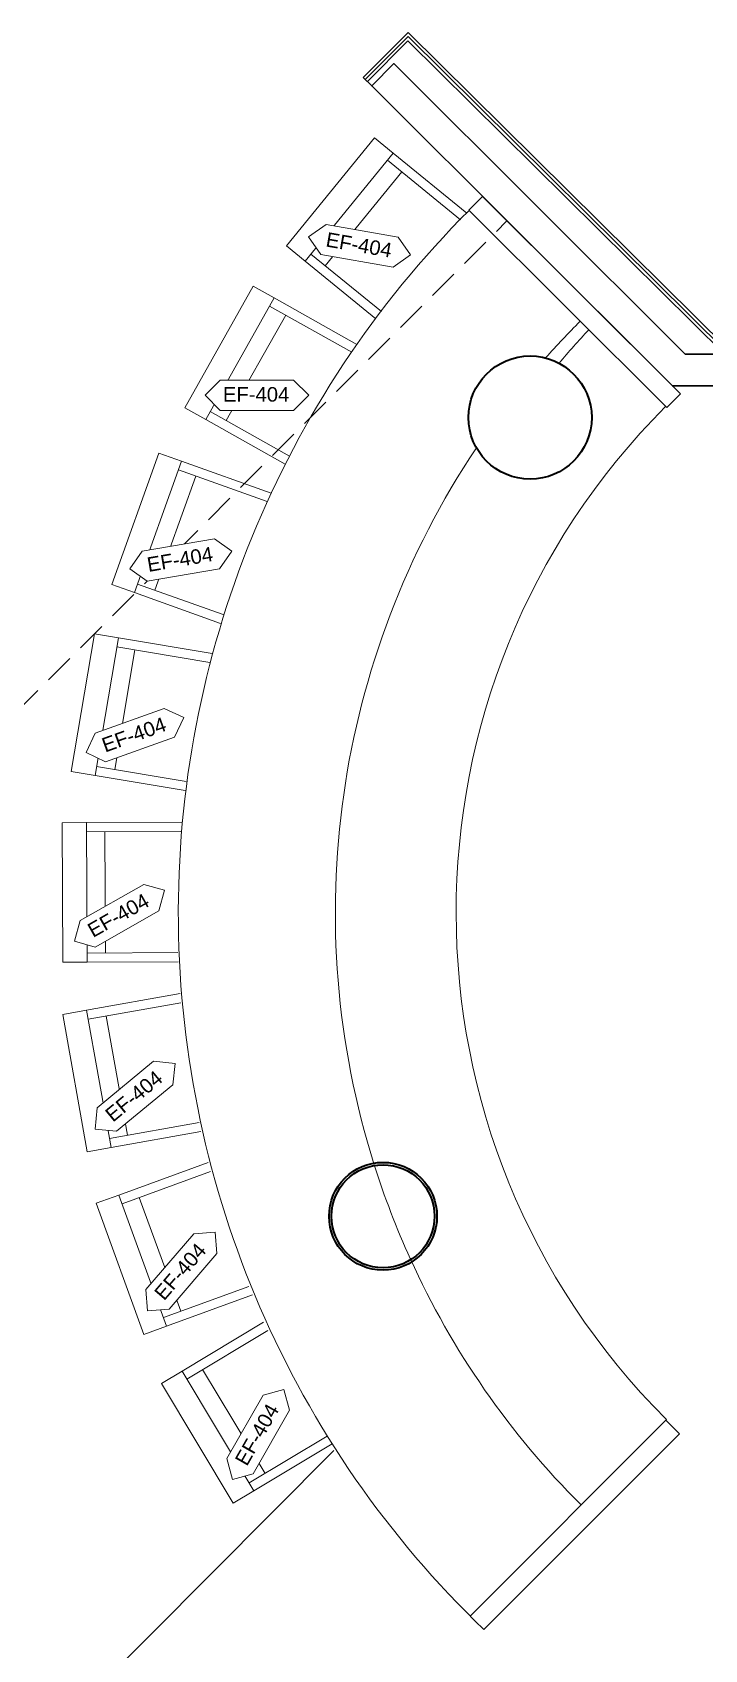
# Model space of a CAD drawing. Header units: centimetres. Extents: x 118932 to 154602, y -32682 to -23521.
# Drawn here: x 126001 to 126279, y -26754 to -26084 of the extents above; entities that cross this region are included whole.
import ezdxf

# ---------------------------------------------------------------- set-up
doc = ezdxf.new("R2010")
doc.units = ezdxf.units.CM
doc.header["$LTSCALE"] = 50
doc.header["$MEASUREMENT"] = 0
doc.linetypes.add('HIDDEN', pattern=[0.375, 0.25, -0.125])
for name, color, linetype, lineweight, true_color in [('GEN_00_BL_Yazı', 7, 'Continuous', 0, 0x4f5250), ('GEN_01_TA_Kolon', 7, 'Continuous', 35, 0xd05d28), ('GEN_02_TF_Islak Hacim', 7, 'Continuous', 5, 0x007cb0), ('GEN_02_TF_Mobilya', 7, 'Continuous', 5, 0x745e3d), ('GEN_05_ML_Alçıpan_giydirme', 7, 'Continuous', 18, 0x7ebab5), ('GEN_06_GR_İnce', 7, 'Continuous', 13, 0xb0b0a9), ('KALACAK DUVARLAR', 7, 'Continuous', 30, 0x005387)]:
    doc.layers.add(name, color=color, linetype=linetype, lineweight=lineweight, true_color=true_color)
doc.layers.add('Trace', color=8, linetype='HIDDEN')
doc.styles.add('Arial_6', font='arial.ttf', dxfattribs={"height": 59.5325})

# ---------------------------------------------------------------- blocks, each defined once
blk = doc.blocks.new('LEVEL -1_E BLOK_KOLON')
at = {"layer": 'GEN_01_TA_Kolon'}
for centre, radius in [((52073.71, 11248.01, 0), 25.5), ((52012.83, 10917.23, 0), 22.33), ((52012.83, 10917.23, 0), 21.33)]:
    blk.add_circle(centre, radius, dxfattribs=at)
blk = doc.blocks.new('İZD.')
at = {"layer": 'GEN_06_GR_İnce', "elevation": 0}
blk.add_lwpolyline([(587.96, -1175.34), (248.37, -1441.22), (-135.84, -950.49), (357.63, -564.13)], dxfattribs=at)
at = {"layer": 'Trace'}
blk.add_line((303.25, -1005.5), (721.91, -679.1), dxfattribs=at)
blk = doc.blocks.new('KALACAK DUVARLAR LEVEL -1 E BLOK')
at = {"layer": 'KALACAK DUVARLAR', "flags": 128}
blk.add_lwpolyline([(-427.54, 747.77), (-508.15, 747.77), (-632.61, 872.05), (-623.45, 881.27), (-502.78, 760.87), (-427.48, 760.87)], dxfattribs=at)
blk = doc.blocks.new('LEVEL -1_ ALÇIPAN DUVARLAR')
at = {"layer": 'GEN_05_ML_Alçıpan_giydirme', "elevation": 0}
for points in [[(-208.67, 327.65), (-190.99, 345.46), (-59.47, 215.1)], [(-58.95, 216.35), (-190.96, 347.19), (-209.55, 328.52), (-206.01, 325)], [(-59.98, 213.85), (-191, 343.7), (-207.79, 326.77)]]:
    blk.add_lwpolyline(points, dxfattribs=at)
blk = doc.blocks.new('FFE Tag-Multi-MSD - FFE Tag-Multi-MSD-8152404-TYPE A-01 - FURNITURE PLAN')
blk.add_wipeout([(-8.76, 0), (-6.19, 2.57), (6.19, 2.57), (8.76, 0), (6.19, -2.57), (-6.19, -2.57)]).dxf.layer = 'GEN_00_BL_Yazı'
at = {"layer": 'GEN_00_BL_Yazı'}
for p, q in [((-8.76, 0), (-6.19, 2.57)), ((-8.76, 0), (-6.19, -2.57)), ((6.19, 2.57), (-6.19, 2.57)), ((8.76, 0), (6.19, 2.57)), ((8.76, 0), (6.19, -2.57)), ((-6.19, -2.57), (6.19, -2.57))]:
    blk.add_line(p, q, dxfattribs=at)
blk = doc.blocks.new('Chair_Square_GEN - EF-404 BAR STOOL-13051005-POOL - OVERALL PLAN')
at = {"layer": 'GEN_02_TF_Mobilya'}
for p, q in [((-289, -189), (-289, 204.3)), ((-250.8, 201.3), (-250.8, -189)), ((250.9, -189), (250.9, 187.6)), ((288.9, 188.8), (288.9, -189)), ((-250.8, -112.8), (250.9, -112.8)), ((288.9, -189), (-289, -189)), ((-289, -189), (-289, -289)), ((288.9, -289), (288.9, -189)), ((-289, -289), (288.9, -289))]:
    blk.add_line(p, q, dxfattribs=at)
at = {"layer": 'GEN_00_BL_Yazı', "xscale": -24.48801272789173, "yscale": 24.48801272789174, "zscale": 24.48801272789173, "rotation": 299.3295089612739}
blk.add_blockref('FFE Tag-Multi-MSD - FFE Tag-Multi-MSD-8152404-TYPE A-01 - FURNITURE PLAN', (97.1, -54.1, 0), dxfattribs=at)
at = {"layer": 'GEN_00_BL_Yazı', "insert": (95.9, -58.4, 0), "char_height": 60, "attachment_point": 5, "rotation": 119.32951, "style": 'Arial_6'}
blk.add_mtext('EF-404', dxfattribs=at)
blk = doc.blocks.new('LEVEL -1_E BLOK TEFRİŞ')
at = {"layer": 'GEN_02_TF_Islak Hacim'}
for p, q in [((-265.92, 814.53, 0), (-271.58, 808.86, 0)), ((-184.06, 732.78, 0), (-265.92, 814.53, 0)), ((-271.58, 808.86, 0), (-189.71, 727.12, 0)), ((-189.71, 727.12, 0), (-184.06, 732.78, 0)), ((-190.14, 307.77, 0), (-271.11, 226.68, 0)), ((-265.39, 221.09, 0), (-184.48, 302.12, 0)), ((-189.85, 308.06, 0), (-190.14, 307.77, 0)), ((-184.48, 302.12, 0), (-190.14, 307.77, 0))]:
    blk.add_line(p, q, dxfattribs=at)
for centre, radius, start, end in [((19.75, 517.97, 0), 411.64, 135.04209, 226.15568), ((12.94, 538.44, 0), 322.49, 135.34003, 135.34008), ((19.75, 517.97, 0), 346.64, 135.04209, 138.49203), ((12.94, 538.44, 0), 322.49, 136.76162, 140.0501), ((19.75, 517.97, 0), 296.64, 135.04209, 225.04209), ((19.75, 517.97, 0), 346.64, 146.25987, 197.53286), ((19.75, 517.97, 0), 346.64, 197.53286, 204.44755), ((19.75, 517.97, 0), 346.64, 204.44755, 225.04209)]:
    blk.add_arc(centre, radius, start, end, dxfattribs=at)
at = {"layer": 'GEN_02_TF_Mobilya', "extrusion": (-1.40834e-09, -3.72709e-09, 1), "xscale": 0.09999999999999988, "yscale": 0.09999999999999988, "zscale": 0.09999999999999988, "rotation": 250.3331177595537}
blk.add_blockref('Chair_Square_GEN - EF-404 BAR STOOL-13051005-POOL - OVERALL PLAN', (-382.48, 671.35, 0), dxfattribs=at)
at = {"layer": 'GEN_02_TF_Mobilya'}
for p, xscale, yscale, zscale, rotation in [((-402.89, 600.16, 0), 0.1000000000000002, 0.1000000000000002, 0.1000000000000002, 260.4015629105155), ((-410.91, 526.44, 0), 0.09999999999999998, 0.09999999999999998, 0.09999999999999998, 270.2670988464126), ((-406.19, 452.44, 0), 0.09999999999999996, 0.09999999999999996, 0.09999999999999996, 280.1326347823074), ((-359.23, 313.03, 0), 0.09999999999999996, 0.09999999999999996, 0.09999999999999996, 300.972628473303)]:
    blk.add_blockref('Chair_Square_GEN - EF-404 BAR STOOL-13051005-POOL - OVERALL PLAN', p, dxfattribs=dict(at, xscale=xscale, yscale=yscale, zscale=zscale, rotation=rotation))
at = {"layer": 'GEN_02_TF_Mobilya', "xscale": 0.09999999999999998, "yscale": 0.09999999999999998, "zscale": 0.09999999999999998}
for p, rotation in [((-349.9, 738.09, 0), 240.6704910387261), ((-388.86, 380.33, 0), 289.9981707181984)]:
    blk.add_blockref('Chair_Square_GEN - EF-404 BAR STOOL-13051005-POOL - OVERALL PLAN', p, dxfattribs=dict(at, rotation=rotation))
at = {"layer": 'GEN_02_TF_Mobilya', "xscale": 0.09999999999999999, "yscale": 0.09999999999999999, "zscale": 0.09999999999999999, "rotation": 230.8049551028289}
blk.add_blockref('Chair_Square_GEN - EF-404 BAR STOOL-13051005-POOL - OVERALL PLAN', (-306.52, 798.23, 0), dxfattribs=at)

msp = doc.modelspace()

# ---------------------------------------------------------------- block references
for name, p in [('KALACAK DUVARLAR LEVEL -1 E BLOK', (126773.67, -26978.19, 0)), ('LEVEL -1_E BLOK_KOLON', (74132.92, -37491.52)), ('LEVEL -1_ ALÇIPAN DUVARLAR', (126347.09, -26431.17))]:
    msp.add_blockref(name, p)
at = {"rotation": 7.101267569079964}
msp.add_blockref('İZD.', (125396.6, -25577.6, 0), dxfattribs=at)

# ---------------------------------------------------------------- next in the draw order: block references
msp.add_blockref('LEVEL -1_E BLOK TEFRİŞ', (126452.91, -26966.53))

doc.saveas('drawing.dxf')
